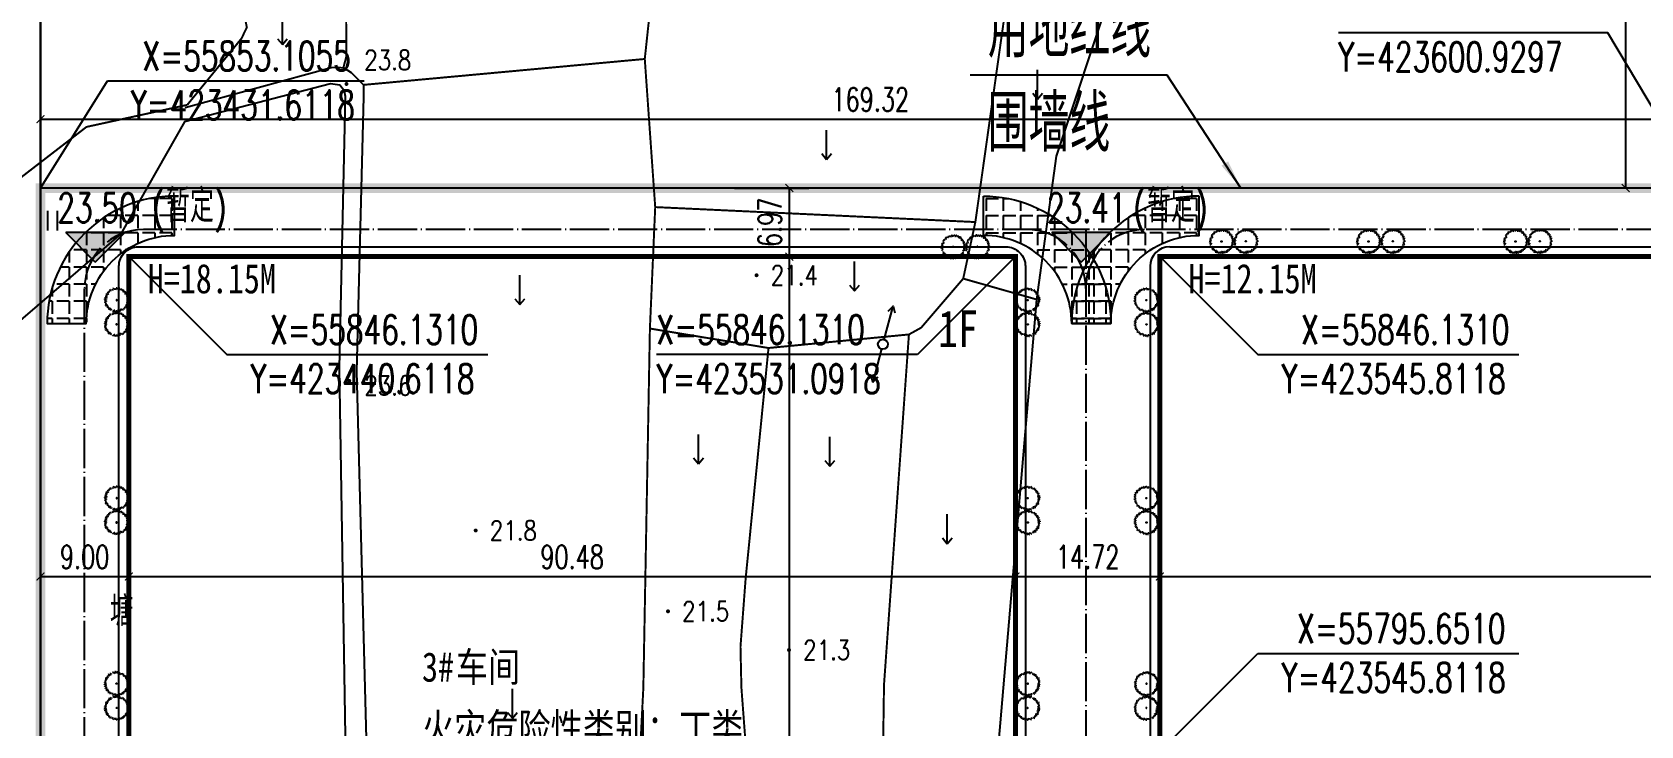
# Model space of a CAD drawing. Header units: millimetres. Extents: x 423323 to 424695, y 55333 to 56284.
# Drawn here: x 423430.8 to 423594.9, y 55798.3 to 55869 of the extents above; entities that cross this region are included whole.
import ezdxf
from ezdxf.enums import TextEntityAlignment as Align

# ---------------------------------------------------------------- set-up
doc = ezdxf.new("R2010")
doc.units = ezdxf.units.MM
doc.header["$LTSCALE"] = 1000
doc.linetypes.add('DASH', pattern=[0.35, 0.25, -0.1])
doc.linetypes.add('DOTE', pattern=[2.42, 2, -0.2, 0.02, -0.2])
for name, color, linetype in [('A绿-1', 82, 'Continuous'), ('DIM_COOR', 3, 'Continuous'), ('DIM_ELEV', 3, 'Continuous'), ('DIM_LEAD', 3, 'Continuous'), ('PUB_DIM', 3, 'Continuous'), ('PUB_TEXT', 7, 'Continuous'), ('地形图', 252, 'Continuous'), ('建设布局', 7, 'Continuous'), ('道路', 4, 'Continuous'), ('道路中心线', 1, 'DOTE')]:
    doc.layers.add(name, color=color, linetype=linetype)
doc.styles.add('_TCH_DIM', font='SIMPLEX', dxfattribs={"bigfont": 'GBCBIG'})
doc.styles.add('_TCH_DIM_T3', font='SIMPLEX', dxfattribs={"width": 0.705882, "bigfont": 'GBCBIG'})
doc.styles.add('HZ', font='rs.shx', dxfattribs={"width": 0.8, "bigfont": 'hztxt.shx'})
doc.styles.add('黑体', font='simhei.ttf', dxfattribs={"width": 0.8, "height": 3.5})
doc.linetypes.add('10421', pattern='A,2,[150,AAA.SHX,S=1,R=0,X=0,Y=1],1e-11', length=2)
doc.linetypes.add('FENCELINE2', pattern='A,0.25,-0.1,[132,ltypeshp.shx,S=0.1,R=0,X=-0.1,Y=0],-0.1,1', length=1.45)
doc.dimstyles.new('_TCH_ARCH_M_M&&1', dxfattribs={"dimtxt": 2.38, "dimasz": 0.8, "dimexe": 2, "dimexo": 2.4, "dimgap": 0.8, "dimtad": 1, "dimzin": 0, "dimdsep": 46, "dimtxsty": '_TCH_DIM_T3', "dimblk": 'ARCHTICK', "dimcen": 0.09, "dimclrt": 7, "dimazin": 2, "dimtfac": 1, "dimtdec": 0, "dimtix": 1, "dimtmove": 2, "dimatfit": 3, "dimfxl": 0, "dimtolj": 1, "dimtzin": 0, "dimarcsym": 0})

# ---------------------------------------------------------------- blocks, each defined once
blk = doc.blocks.new('gc121')
for p, q in [((-0.5, -1), (-0.5, 1)), ((0.5, -1), (0.5, 1))]:
    blk.add_line(p, q)
blk = doc.blocks.new('gc120')
for p, q in [((0, 0), (0, 3)), ((-0.5, 0.6), (0, 0)), ((0, 0), (0.5, 0.6))]:
    blk.add_line(p, q)
blk = doc.blocks.new('gc013b')
at = {"linetype": 'Continuous'}
blk.add_line((0.5, 0), (4, 0), dxfattribs=at)
at = {"linetype": 'Continuous', "flags": 128}
blk.add_lwpolyline([(3.39, 0.35), (4, 0), (3.39, -0.35)], dxfattribs=at)
blk = doc.blocks.new('gc170')
at = {"linetype": 'Continuous'}
blk.add_circle((0, 0), 0.5, dxfattribs=at)
blk = doc.blocks.new('GC200')
at = {"linetype": 'Continuous', "const_width": 0.2, "flags": 128}
blk.add_lwpolyline([(-0.1, 0, 1), (0.1, 0, 1)], format="xyb", close=True, dxfattribs=at)
blk = doc.blocks.new('004')
at = {"layer": 'A绿-1', "color": 0}
for p, q in [((-1068, 284), (-1052, 317)), ((-942, 226), (-1068, 284)), ((-1060, 128), (-1052, 186)), ((-966, 56), (-1060, 128)), ((-1052, 317), (-911, 278)), ((-1052, 186), (-950, 121)), ((-1052, -69), (-1052, 3)), ((-1052, 3), (-966, -3)), ((-982, 428), (-966, 461)), ((-927, 415), (-982, 428)), ((-966, 461), (-864, 454)), ((-966, -3), (-966, 56)), ((-950, 121), (-942, 226)), ((-942, 369), (-927, 415)), ((-887, 324), (-942, 369)), ((-911, 278), (-887, 324)), ((-872, 605), (-895, 533)), ((-895, 533), (-864, 481)), ((-825, 585), (-872, 605)), ((-864, 454), (-840, 461)), ((-793, 644), (-825, 585)), ((-762, 716), (-809, 677)), ((-809, 677), (-793, 644)), ((-699, 834), (-770, 749)), ((-770, 749), (-723, 742)), ((-723, 651), (-762, 716)), ((-723, 742), (-691, 683)), ((-691, 683), (-723, 651)), ((-691, 762), (-699, 834)), ((-534, 794), (-691, 762)), ((-511, 892), (-605, 840)), ((-605, 840), (-534, 794)), ((-456, 866), (-511, 892)), ((-401, 899), (-456, 866)), ((-354, 971), (-440, 997)), ((-440, 997), (-401, 899)), ((-283, 860), (-354, 971)), ((-276, 925), (-283, 860)), ((-244, 925), (-276, 925)), ((-205, 1023), (-268, 997)), ((-268, 997), (-244, 925)), ((-182, 945), (-205, 1023)), ((-134, 964), (-182, 945)), ((70, 1036), (-9, 1030)), ((-9, 1030), (-9, 991)), ((70, 977), (70, 1036)), ((93, 938), (70, 977)), ((132, 906), (93, 938)), ((179, 1023), (132, 906)), ((250, 1017), (179, 1023)), ((266, 945), (250, 1017)), ((321, 912), (266, 945)), ((360, 945), (321, 977)), ((321, 977), (321, 912)), ((360, 847), (360, 945)), ((399, 814), (360, 847)), ((438, 853), (399, 814)), ((478, 827), (438, 853)), ((525, 879), (478, 827)), ((564, 847), (525, 879)), ((532, 768), (564, 847)), ((572, 703), (532, 768)), ((564, 670), (572, 703)), ((595, 638), (564, 670)), ((658, 664), (595, 638)), ((697, 618), (658, 664)), ((744, 670), (697, 618)), ((783, 605), (744, 670)), ((791, 481), (783, 605)), ((830, 500), (791, 481)), ((807, 409), (870, 487)), ((838, 343), (807, 409)), ((870, 487), (830, 500)), ((932, 363), (838, 343)), ((932, 200), (885, 200)), ((885, 200), (909, 160)), ((925, 101), (901, 69)), ((901, 69), (972, 16)), ((909, 278), (964, 311)), ((932, 232), (909, 278)), ((909, 160), (972, 160)), ((972, 160), (925, 101)), ((964, 311), (932, 363)), ((972, 16), (972, -69)), ((-1044, -154), (-1068, -193)), ((-1068, -193), (-1029, -219)), ((-989, -108), (-1052, -69)), ((-982, -173), (-1044, -154)), ((-1029, -219), (-1005, -166)), ((-1013, -278), (-989, -258)), ((-997, -310), (-1013, -278)), ((-919, -356), (-997, -310)), ((-974, -173), (-989, -108)), ((-989, -258), (-950, -278)), ((-934, -180), (-974, -173)), ((-950, -278), (-927, -251)), ((-942, -526), (-927, -480)), ((-864, -500), (-942, -526)), ((-927, -251), (-934, -180)), ((-927, -480), (-887, -441)), ((-887, -441), (-919, -356)), ((-887, -585), (-840, -533)), ((-848, -644), (-887, -585)), ((-840, -533), (-864, -500)), ((-801, -585), (-848, -644)), ((-762, -618), (-801, -585)), ((-636, -729), (-715, -657)), ((-683, -788), (-636, -729)), ((-629, -853), (-683, -788)), ((-574, -801), (-629, -853)), ((-401, -853), (-574, -801)), ((-425, -944), (-401, -853)), ((-385, -964), (-425, -944)), ((-338, -944), (-385, -964)), ((-299, -944), (-338, -944)), ((-260, -1010), (-299, -944)), ((-229, -912), (-260, -1010)), ((-182, -912), (-229, -912)), ((-189, -1010), (-182, -912)), ((-127, -1023), (-189, -1010)), ((-119, -938), (-127, -1023)), ((-56, -958), (-119, -938)), ((-56, -1010), (-56, -958)), ((-17, -997), (-56, -1010)), ((70, -1016), (-17, -997)), ((109, -925), (70, -951)), ((70, -951), (70, -1016)), ((132, -1023), (109, -925)), ((195, -997), (132, -1023)), ((226, -944), (164, -944)), ((164, -944), (195, -997)), ((250, -984), (226, -944)), ((297, -964), (250, -984)), ((297, -833), (274, -918)), ((274, -918), (297, -964)), ((328, -912), (297, -833)), ((360, -918), (328, -912)), ((383, -892), (360, -918)), ((407, -866), (383, -892)), ((438, -873), (407, -866)), ((423, -886), (438, -873)), ((454, -918), (423, -886)), ((470, -807), (446, -801)), ((446, -801), (485, -853)), ((564, -853), (454, -918)), ((509, -794), (470, -807)), ((485, -853), (548, -833)), ((556, -735), (493, -761)), ((493, -761), (509, -794)), ((548, -833), (564, -853)), ((650, -794), (556, -735)), ((674, -761), (650, -794)), ((705, -637), (666, -683)), ((666, -683), (674, -761)), ((760, -650), (705, -637)), ((783, -618), (760, -650)), ((776, -513), (768, -552)), ((768, -552), (830, -585)), ((799, -448), (776, -513)), ((807, -618), (783, -618)), ((815, -493), (799, -448)), ((830, -585), (807, -618)), ((862, -474), (815, -493)), ((870, -278), (846, -336)), ((846, -336), (885, -435)), ((885, -435), (862, -474)), ((948, -310), (870, -278)), ((972, -69), (901, -95)), ((901, -95), (901, -180)), ((901, -180), (948, -219)), ((948, -219), (972, -271)), ((972, -271), (948, -310))]:
    blk.add_line(p, q, dxfattribs=at)
blk.add_circle((-32, 10), 31.3, dxfattribs=at)
blk = doc.blocks.new('_ArchTick')
at = {"color": 0, "linetype": 'ByBlock', "const_width": 0.15}
blk.add_lwpolyline([(-0.5, -0.5), (0.5, 0.5)], dxfattribs=at)
blk = doc.blocks.new('*D78')
at = {"layer": 'Defpoints', "color": 0}
for p in [(423440.61, 55813.5), (423431.61, 55805.87), (423440.61, 55805.87)]:
    blk.add_point(p, dxfattribs=at)
at = {"layer": 'PUB_DIM', "color": 0, "lineweight": -2}
for p, q in [((423431.61, 55808.27), (423431.61, 55815.5)), ((423440.61, 55808.27), (423440.61, 55815.5)), ((423431.61, 55813.5), (423440.61, 55813.5))]:
    blk.add_line(p, q, dxfattribs=at)
at = {"layer": 'PUB_DIM', "color": 0, "lineweight": -2, "xscale": 0.8, "yscale": 0.8, "zscale": 0.8, "rotation": 180}
blk.add_blockref('_ArchTick', (423431.61, 55813.5), dxfattribs=at)
at = {"layer": 'PUB_DIM', "color": 0, "lineweight": -2, "xscale": 0.8, "yscale": 0.8, "zscale": 0.8}
blk.add_blockref('_ArchTick', (423440.61, 55813.5), dxfattribs=at)
at = {"layer": 'PUB_DIM', "color": 7, "insert": (423436.11, 55815.49), "char_height": 2.38, "attachment_point": 5, "style": '_TCH_DIM_T3'}
blk.add_mtext('\\A1;9.00', dxfattribs=at)
blk = doc.blocks.new('*D79')
at = {"layer": 'Defpoints', "color": 0}
for p in [(423531.09, 55813.5), (423440.61, 55805.87), (423531.09, 55805.87)]:
    blk.add_point(p, dxfattribs=at)
at = {"layer": 'PUB_DIM', "color": 0, "lineweight": -2}
for p, q in [((423440.61, 55808.27), (423440.61, 55815.5)), ((423531.09, 55808.27), (423531.09, 55815.5)), ((423440.61, 55813.5), (423531.09, 55813.5))]:
    blk.add_line(p, q, dxfattribs=at)
at = {"layer": 'PUB_DIM', "color": 0, "lineweight": -2, "xscale": 0.8, "yscale": 0.8, "zscale": 0.8, "rotation": 180}
blk.add_blockref('_ArchTick', (423440.61, 55813.5), dxfattribs=at)
at = {"layer": 'PUB_DIM', "color": 0, "lineweight": -2, "xscale": 0.8, "yscale": 0.8, "zscale": 0.8}
blk.add_blockref('_ArchTick', (423531.09, 55813.5), dxfattribs=at)
at = {"layer": 'PUB_DIM', "color": 7, "insert": (423485.85, 55815.49), "char_height": 2.38, "attachment_point": 5, "style": '_TCH_DIM_T3'}
blk.add_mtext('\\A1;90.48', dxfattribs=at)
blk = doc.blocks.new('*D80')
at = {"layer": 'Defpoints', "color": 0}
for p in [(423545.81, 55813.5), (423531.09, 55805.87), (423545.81, 55805.87)]:
    blk.add_point(p, dxfattribs=at)
at = {"layer": 'PUB_DIM', "color": 0, "lineweight": -2}
for p, q in [((423531.09, 55808.27), (423531.09, 55815.5)), ((423545.81, 55808.27), (423545.81, 55815.5)), ((423531.09, 55813.5), (423545.81, 55813.5))]:
    blk.add_line(p, q, dxfattribs=at)
at = {"layer": 'PUB_DIM', "color": 0, "lineweight": -2, "xscale": 0.8, "yscale": 0.8, "zscale": 0.8, "rotation": 180}
blk.add_blockref('_ArchTick', (423531.09, 55813.5), dxfattribs=at)
at = {"layer": 'PUB_DIM', "color": 0, "lineweight": -2, "xscale": 0.8, "yscale": 0.8, "zscale": 0.8}
blk.add_blockref('_ArchTick', (423545.81, 55813.5), dxfattribs=at)
at = {"layer": 'PUB_DIM', "color": 7, "insert": (423538.45, 55815.49), "char_height": 2.38, "attachment_point": 5, "style": '_TCH_DIM_T3'}
blk.add_mtext('\\A1;14.72', dxfattribs=at)
blk = doc.blocks.new('*D81')
at = {"layer": 'Defpoints', "color": 0}
for p in [(423709.1, 55813.5), (423545.81, 55805.87), (423709.1, 55805.87)]:
    blk.add_point(p, dxfattribs=at)
at = {"layer": 'PUB_DIM', "color": 0, "lineweight": -2}
for p, q in [((423545.81, 55808.27), (423545.81, 55815.5)), ((423709.1, 55808.27), (423709.1, 55815.5)), ((423545.81, 55813.5), (423709.1, 55813.5))]:
    blk.add_line(p, q, dxfattribs=at)
at = {"layer": 'PUB_DIM', "color": 0, "lineweight": -2, "xscale": 0.8, "yscale": 0.8, "zscale": 0.8, "rotation": 180}
blk.add_blockref('_ArchTick', (423545.81, 55813.5), dxfattribs=at)
at = {"layer": 'PUB_DIM', "color": 0, "lineweight": -2, "xscale": 0.8, "yscale": 0.8, "zscale": 0.8}
blk.add_blockref('_ArchTick', (423709.1, 55813.5), dxfattribs=at)
at = {"layer": 'PUB_DIM', "color": 7, "insert": (423627.45, 55815.49), "char_height": 2.38, "attachment_point": 5, "style": '_TCH_DIM_T3'}
blk.add_mtext('\\A1;163.28', dxfattribs=at)
blk = doc.blocks.new('*D84')
at = {"layer": 'Defpoints', "color": 0}
for p in [(423500.01, 55846.13), (423508.01, 55846.13), (423500.01, 55718.65)]:
    blk.add_point(p, dxfattribs=at)
at = {"layer": 'PUB_DIM', "color": 0, "lineweight": -2}
for p, q in [((423502.41, 55846.13), (423510.01, 55846.13)), ((423508.01, 55718.65), (423508.01, 55846.13)), ((423502.41, 55718.65), (423510.01, 55718.65))]:
    blk.add_line(p, q, dxfattribs=at)
at = {"layer": 'PUB_DIM', "color": 0, "lineweight": -2, "xscale": 0.8, "yscale": 0.8, "zscale": 0.8}
for p, rotation in [((423508.01, 55846.13), 90), ((423508.01, 55718.65), 270)]:
    blk.add_blockref('_ArchTick', p, dxfattribs=dict(at, rotation=rotation))
at = {"layer": 'PUB_DIM', "color": 7, "insert": (423506.02, 55782.39), "char_height": 2.38, "attachment_point": 5, "rotation": 90, "style": '_TCH_DIM_T3'}
blk.add_mtext('\\A1;127.48', dxfattribs=at)
blk = doc.blocks.new('*D85')
at = {"layer": 'Defpoints', "color": 0}
for p in [(423500.01, 55853.11), (423508.01, 55853.11), (423500.01, 55846.13)]:
    blk.add_point(p, dxfattribs=at)
at = {"layer": 'PUB_DIM', "color": 0, "lineweight": -2}
for p, q in [((423502.41, 55853.11), (423510.01, 55853.11)), ((423508.01, 55846.13), (423508.01, 55853.11)), ((423502.41, 55846.13), (423510.01, 55846.13))]:
    blk.add_line(p, q, dxfattribs=at)
at = {"layer": 'PUB_DIM', "color": 0, "lineweight": -2, "xscale": 0.8, "yscale": 0.8, "zscale": 0.8}
for p, rotation in [((423508.01, 55853.11), 90), ((423508.01, 55846.13), 270)]:
    blk.add_blockref('_ArchTick', p, dxfattribs=dict(at, rotation=rotation))
at = {"layer": 'PUB_DIM', "color": 7, "insert": (423506.02, 55849.62), "char_height": 2.38, "attachment_point": 5, "rotation": 90, "style": '_TCH_DIM_T3'}
blk.add_mtext('\\A1;6.97', dxfattribs=at)
blk = doc.blocks.new('*D125')
at = {"layer": 'Defpoints', "color": 0}
for p in [(423593.34, 56107.48), (423600.93, 56107.48), (423600.93, 55853.11)]:
    blk.add_point(p, dxfattribs=at)
at = {"layer": 'PUB_DIM', "color": 0, "lineweight": -2}
for p, q in [((423598.53, 56107.48), (423591.34, 56107.48)), ((423593.34, 55853.11), (423593.34, 56107.48)), ((423598.53, 55853.11), (423591.34, 55853.11))]:
    blk.add_line(p, q, dxfattribs=at)
at = {"layer": 'PUB_DIM', "color": 0, "lineweight": -2, "xscale": 0.8, "yscale": 0.8, "zscale": 0.8}
for p, rotation in [((423593.34, 56107.48), 90), ((423593.34, 55853.11), 270)]:
    blk.add_blockref('_ArchTick', p, dxfattribs=dict(at, rotation=rotation))
at = {"layer": 'PUB_DIM', "color": 7, "insert": (423591.35, 55980.29), "char_height": 2.38, "attachment_point": 5, "rotation": 90, "style": '_TCH_DIM_T3'}
blk.add_mtext('\\A1;254.37', dxfattribs=at)
blk = doc.blocks.new('*D130')
at = {"layer": 'Defpoints', "color": 0}
for p in [(423421.95, 55853.11), (423431.61, 55853.11), (423431.61, 55713.17)]:
    blk.add_point(p, dxfattribs=at)
at = {"layer": 'PUB_DIM', "color": 0, "lineweight": -2}
for p, q in [((423429.21, 55853.11), (423419.95, 55853.11)), ((423421.95, 55713.17), (423421.95, 55853.11)), ((423429.21, 55713.17), (423419.95, 55713.17))]:
    blk.add_line(p, q, dxfattribs=at)
at = {"layer": 'PUB_DIM', "color": 0, "lineweight": -2, "xscale": 0.8, "yscale": 0.8, "zscale": 0.8}
for p, rotation in [((423421.95, 55853.11), 90), ((423421.95, 55713.17), 270)]:
    blk.add_blockref('_ArchTick', p, dxfattribs=dict(at, rotation=rotation))
at = {"layer": 'PUB_DIM', "color": 7, "insert": (423419.96, 55783.14), "char_height": 2.38, "attachment_point": 5, "rotation": 90, "style": '_TCH_DIM_T3'}
blk.add_mtext('\\A1;139.93', dxfattribs=at)
blk = doc.blocks.new('*D131')
at = {"layer": 'Defpoints', "color": 0}
for p in [(423600.93, 55860.15), (423431.61, 55853.11), (423600.93, 55853.11)]:
    blk.add_point(p, dxfattribs=at)
at = {"layer": 'PUB_DIM', "color": 0, "lineweight": -2}
for p, q in [((423431.61, 55855.51), (423431.61, 55862.15)), ((423600.93, 55855.51), (423600.93, 55862.15)), ((423431.61, 55860.15), (423600.93, 55860.15))]:
    blk.add_line(p, q, dxfattribs=at)
at = {"layer": 'PUB_DIM', "color": 0, "lineweight": -2, "xscale": 0.8, "yscale": 0.8, "zscale": 0.8, "rotation": 180}
blk.add_blockref('_ArchTick', (423431.61, 55860.15), dxfattribs=at)
at = {"layer": 'PUB_DIM', "color": 0, "lineweight": -2, "xscale": 0.8, "yscale": 0.8, "zscale": 0.8}
blk.add_blockref('_ArchTick', (423600.93, 55860.15), dxfattribs=at)
at = {"layer": 'PUB_DIM', "color": 7, "insert": (423516.27, 55862.14), "char_height": 2.38, "attachment_point": 5, "style": '_TCH_DIM_T3'}
blk.add_mtext('\\A1;169.32', dxfattribs=at)

msp = doc.modelspace()

# ---------------------------------------------------------------- hatches: boundary and pattern name
at = {"linetype": 'ByBlock'}
h = msp.add_hatch(dxfattribs=at)
h.set_pattern_fill('ANGLE', color=250, scale=0.5, angle=-20.77743, style=0)
h.set_pattern_definition([(270, (423436.286, 55834.5805), (-1.74625, 1e-09), [1.27, -0.47625]), (180, (423436.286, 55834.5805), (1e-09, 1.74625), [1.27, -0.47625])])
h.paths.add_polyline_path([(423432.286, 55839.288, -0.4142136), (423445.286, 55852.288), (423445.286, 55848.288, 0.4142136), (423436.286, 55839.288)])
h = msp.add_hatch(dxfattribs=at)
h.set_pattern_fill('ANGLE', color=250, scale=0.5, angle=-20.77743, style=0)
h.set_pattern_definition([(270, (423536.8143, 55834.5805), (1.74625, 1e-09), [1.27, -0.47625]), (3e-08, (423536.8143, 55834.5805), (-1e-09, 1.74625), [1.27, -0.47625])])
h.paths.add_polyline_path([(423540.814, 55839.288, 0.4142136), (423527.814, 55852.288), (423527.814, 55848.288, -0.4142136), (423536.814, 55839.288)])
h = msp.add_hatch(dxfattribs=at)
h.set_pattern_fill('ANGLE', color=250, scale=0.5, angle=-20.77743, style=0)
h.set_pattern_definition([(270, (423540.8143, 55834.5805), (-1.74625, 1e-09), [1.27, -0.47625]), (180, (423540.8143, 55834.5805), (1e-09, 1.74625), [1.27, -0.47625])])
h.paths.add_polyline_path([(423536.814, 55839.288, -0.4142136), (423549.814, 55852.288), (423549.814, 55848.288, 0.4142136), (423540.814, 55839.288)])
at = {"layer": 'DIM_ELEV'}
for points in [[(423437.202, 55845.565), (423440.202, 55848.565), (423434.202, 55848.565)], [(423537.797, 55845.565), (423540.797, 55848.565), (423534.797, 55848.565)]]:
    msp.add_hatch(color=256, dxfattribs=at).paths.add_polyline_path(points)

# ---------------------------------------------------------------- linework, layer by layer
at = {"color": 1, "linetype": 'DASH', "ltscale": 0.02, "const_width": 1}
msp.add_lwpolyline([(423795.015, 55713.137), (423431.612, 55713.172), (423431.612, 55853.106), (423600.93, 55853.106), (423600.93, 56107.48), (423785.939, 56107.48), (423795.015, 56099.312), (423795.015, 55713.137)], dxfattribs=at)
at = {"linetype": 'FENCELINE2', "ltscale": 0.005, "const_width": 0.1}
msp.add_lwpolyline([(423795.015, 55713.137), (423431.612, 55713.172), (423431.612, 55853.106), (423600.93, 55853.106), (423600.93, 56107.48), (423785.939, 56107.48), (423795.015, 56099.312), (423795.015, 55978.692)], dxfattribs=at)
at = {"linetype": 'ByBlock'}
for points in [[(423445.286, 55852.288, 0.4142136), (423432.286, 55839.288), (423436.286, 55839.288, -0.4142136), (423445.286, 55848.288), (423445.286, 55852.288)], [(423527.814, 55852.288, -0.4142136), (423540.814, 55839.288), (423536.814, 55839.288, 0.4142136), (423527.814, 55848.288), (423527.814, 55852.288)], [(423549.814, 55852.288, 0.4142136), (423536.814, 55839.288), (423540.814, 55839.288, -0.4142136), (423549.814, 55848.288), (423549.814, 55852.288)]]:
    msp.add_lwpolyline(points, format="xyb", dxfattribs=at)
at = {"ltscale": 0.5, "const_width": 0.5}
msp.add_lwpolyline([(423440.612, 55846.131), (423531.092, 55846.131), (423531.092, 55718.651), (423440.612, 55718.651)], close=True, dxfattribs=at)
msp.add_lwpolyline([(423709.095, 55795.651), (423709.095, 55846.131), (423545.812, 55846.131), (423545.812, 55795.651), (423709.095, 55795.651)], dxfattribs=at)
at = {"layer": 'DIM_COOR', "color": 3}
for p, q in [((423591.524, 55868.946), (423564.024, 55868.946)), ((423600.93, 55853.106), (423591.524, 55868.946)), ((423431.612, 55853.106), (423438.453, 55864.041)), ((423438.453, 55864.041), (423464.633, 55864.041)), ((423440.612, 55846.131), (423450.612, 55836.131)), ((423531.092, 55846.131), (423521.092, 55836.131)), ((423545.812, 55846.131), (423555.812, 55836.131)), ((423450.612, 55836.131), (423477.232, 55836.131)), ((423521.092, 55836.131), (423494.472, 55836.131)), ((423555.812, 55836.131), (423582.432, 55836.131)), ((423545.812, 55795.651), (423555.812, 55805.651)), ((423555.812, 55805.651), (423582.432, 55805.651))]:
    msp.add_line(p, q, dxfattribs=at)
at = {"layer": 'DIM_ELEV'}
for p, q in [((423437.202, 55845.565), (423434.202, 55848.565)), ((423440.202, 55848.565), (423434.202, 55848.565)), ((423437.202, 55845.565), (423440.202, 55848.565)), ((423537.797, 55845.565), (423534.797, 55848.565)), ((423540.797, 55848.565), (423534.797, 55848.565)), ((423537.797, 55845.565), (423540.797, 55848.565))]:
    msp.add_line(p, q, dxfattribs=at)
at = {"layer": 'DIM_LEAD'}
for p, q in [((423546.543, 55864.614), (423526.451, 55864.614)), ((423554.085, 55853.106), (423546.543, 55864.614))]:
    msp.add_line(p, q, dxfattribs=at)
msp.add_lwpolyline([(423554.085, 55853.106, 0, 0.8, 0), (423552.441, 55855.615, 0, 0, 0)], format="xyseb", dxfattribs=at)
at = {"layer": '地形图', "color": 250, "linetype": 'Continuous', "const_width": 0.2, "flags": 128}
for points in [[(423461.019, 55881.396), (423461.206, 55881.156), (423462.228, 55879.159), (423462.503, 55877.329), (423462.762, 55874.997), (423462.82, 55866.569), (423462.526, 55865.436)], [(423494.866, 55881.325), (423493.26, 55866.276), (423494.325, 55851.171), (423493.784, 55838.784), (423493.114, 55802.147), (423491.84, 55776.89)], [(423527.088, 55881.258), (423529.273, 55877.157), (423529.985, 55873.945), (423530.013, 55871.054), (423526.987, 55849.646), (423525.75, 55843.877), (423521.457, 55838.872), (423520.21, 55838.182), (423517.667, 55802.456), (423517.155, 55767.107), (423516.882, 55766.092), (423515.783, 55763.714)], [(423446.584, 55861.596), (423452.122, 55868.372), (423452.66, 55869.498), (423452.405, 55870.767), (423447.074, 55879.952), (423447.116, 55880.881)], [(423464.559, 55863.634), (423493.26, 55866.276)], [(423494.325, 55851.171), (423526.987, 55849.646)], [(423525.75, 55843.877), (423533.229, 55841.754)], [(423520.21, 55838.182), (423505.884, 55836.802), (423493.784, 55838.784)], [(423505.884, 55836.802), (423503.549, 55813.263), (423503.025, 55806.344), (423503.118, 55802.178), (423504.231, 55787.343)]]:
    msp.add_lwpolyline(points, dxfattribs=at)
at = {"layer": '地形图', "color": 250, "linetype": 'Continuous', "flags": 128}
for points in [[(423540.841, 55873.267), (423535.246, 55856.353), (423533.229, 55841.754), (423528.478, 55786.297)], [(423463.205, 55768.034), (423462.106, 55834.773), (423462.744, 55862.456), (423462.61, 55862.991), (423462.135, 55863.601), (423461.185, 55863.737), (423446.285, 55859.881), (423439.815, 55848.452), (423428.342, 55838.589)]]:
    msp.add_lwpolyline(points, dxfattribs=at)
at = {"layer": '地形图', "color": 250, "linetype": '10421'}
msp.add_lwpolyline([(423446.38, 55861.335), (423461.252, 55865.408), (423461.989, 55865.444), (423462.556, 55865.384), (423463.289, 55864.892), (423463.887, 55864.322), (423464.559, 55863.634), (423464.572, 55862.418), (423463.834, 55834.42), (423465.162, 55784.055), (423464.967, 55765.824)], dxfattribs=at)
at = {"layer": '地形图', "color": 250, "linetype": 'Continuous', "const_width": 0.2}
msp.add_lwpolyline([(423446.584, 55861.596), (423436.299, 55859.346), (423413.179, 55841.513), (423400.885, 55833.629), (423400.885, 55833.629)], dxfattribs=at)
at = {"layer": '建设布局', "color": 1, "linetype": 'Continuous', "flags": 128}
for points in [[(423431.612, 55595.771), (423431.612, 56107.48)], [(423431.612, 55595.771), (423431.612, 56107.48)], [(423342.152, 56100.98), (423431.612, 56100.98), (423431.612, 55595.771), (423342.152, 55595.771)], [(423342.152, 56100.98), (423431.612, 56100.98), (423431.612, 55595.771), (423342.152, 55595.771)]]:
    msp.add_lwpolyline(points, dxfattribs=at)
msp.add_lwpolyline([(423516.312, 56107.48), (423600.93, 56107.48), (423600.93, 55853.106), (423431.612, 55853.106), (423431.612, 55949.98), (423516.312, 55949.98)], close=True, dxfattribs=at)
msp.add_lwpolyline([(423516.312, 56107.48), (423600.93, 56107.48), (423600.93, 55853.106), (423431.612, 55853.106), (423431.612, 55949.98), (423516.312, 55949.98)], close=True, dxfattribs=at)
at = {"layer": '道路', "color": 4}
for p, q in [((423546.812, 55847.131), (423709.095, 55847.131)), ((423544.812, 55845.131), (423544.812, 55796.151))]:
    msp.add_line(p, q, dxfattribs=at)
msp.add_lwpolyline([(423440.612, 55720.651), (423439.612, 55720.651), (423439.612, 55845.131, -0.4142136), (423441.612, 55847.131), (423530.092, 55847.131, -0.4142136), (423532.092, 55845.131), (423532.092, 55718.651), (423531.092, 55718.651)], format="xyb", dxfattribs=at)
msp.add_arc((423546.812, 55845.131), 2, 90, 180, dxfattribs=at)
at = {"layer": '道路中心线', "color": 1, "linetype": 'DOTE', "ltscale": 0.002}
for p, q in [((423597.43, 55848.88), (423442.112, 55848.88)), ((423538.252, 55848.88), (423538.252, 55715.663)), ((423436.112, 55721.663), (423436.112, 55842.88))]:
    msp.add_line(p, q, dxfattribs=at)
for centre, start, end in [((423442.112, 55842.88), 90, 180), ((423532.252, 55842.88), 0, 90), ((423544.252, 55842.88), 90, 180)]:
    msp.add_arc(centre, 6, start, end, dxfattribs=at)

# ---------------------------------------------------------------- block references
at = {"layer": 'A绿-1', "yscale": 0.00116705121472478, "zscale": -0.00116705121472478}
for p, xscale, rotation in [((423524.713, 55847.16), 0.001167051214724779, 110.3603193262186), ((423527.191, 55847.174), 0.001167051214724779, 110.3603193262186), ((423552.094, 55847.708), 0.001167051214724779, 110.3603193262186), ((423554.572, 55847.722), 0.001167051214724779, 110.3603193262186), ((423567.094, 55847.708), 0.001167051214724779, 110.3603193262186), ((423569.572, 55847.722), 0.001167051214724779, 110.3603193262186), ((423582.094, 55847.708), 0.001167051214724779, 110.3603193262186), ((423584.572, 55847.722), 0.001167051214724779, 110.3603193262186), ((423439.423, 55841.684), -0.001167051214724779, 159.6396806737815), ((423532.28, 55841.684), 0.001167051214724779, 200.3603193262186), ((423544.392, 55841.684), 0.001167051214724779, 200.3603193262186), ((423439.409, 55839.206), -0.001167051214724779, 159.6396806737815), ((423532.294, 55839.206), 0.001167051214724779, 200.3603193262186), ((423544.406, 55839.206), 0.001167051214724779, 200.3603193262186), ((423439.423, 55821.481), -0.001167051214724779, 159.6396806737815), ((423532.28, 55821.481), 0.001167051214724779, 200.3603193262186), ((423544.392, 55821.481), 0.001167051214724779, 200.3603193262186), ((423439.409, 55819.003), -0.001167051214724779, 159.6396806737815), ((423532.294, 55819.003), 0.001167051214724779, 200.3603193262186), ((423544.406, 55819.003), 0.001167051214724779, 200.3603193262186), ((423439.409, 55802.576), 0.001167051214724779, 20.36031932621859), ((423532.294, 55802.576), -0.001167051214724779, 339.6396806737815), ((423544.406, 55802.576), -0.001167051214724779, 339.6396806737815), ((423439.423, 55800.098), 0.001167051214724779, 20.36031932621859), ((423532.28, 55800.098), -0.001167051214724779, 339.6396806737815), ((423544.392, 55800.098), -0.001167051214724779, 339.6396806737815)]:
    msp.add_blockref('004', p, dxfattribs=dict(at, xscale=xscale, rotation=rotation))
at = {"layer": '地形图', "color": 250, "linetype": 'Continuous'}
for name, p in [('gc120', (423456.288, 55867.746)), ('gc120', (423533.335, 55862.178)), ('GC200', (423462.829, 55863.725, 23.8)), ('gc120', (423511.817, 55856.033)), ('gc121', (423432.845, 55849.797)), ('gc120', (423514.663, 55842.623)), ('gc120', (423480.511, 55841.226)), ('GC200', (423504.665, 55844.221, 21.416)), ('gc170', (423517.552, 55837.188)), ('GC200', (423463.114, 55833.455, 23.6)), ('gc120', (423498.736, 55824.993)), ('gc120', (423512.136, 55824.735)), ('gc120', (423524.121, 55816.843)), ('GC200', (423476.008, 55818.193, 21.776)), ('GC200', (423495.627, 55809.95, 21.476)), ('GC200', (423507.974, 55806.002, 21.326)), ('gc120', (423479.752, 55799.039))]:
    msp.add_blockref(name, p, dxfattribs=at)
for rotation in [75.01759413907826, 255.2925761223807]:
    msp.add_blockref('gc013b', (423517.552, 55837.188), dxfattribs=dict(at, rotation=rotation))

# ---------------------------------------------------------------- texts
at = {"layer": 'PUB_TEXT', "style": '_TCH_DIM'}
for s, height, p in [('用地红线', 5.7872, (423528.251, 55866.414)), ('围墙线', 5.7872, (423528.251, 55856.814)), ('暂定', 3.3759, (423444.432, 55849.615)), ('暂定', 3.3759, (423544.509, 55849.615))]:
    msp.add_text(s, height=height, dxfattribs=at).set_placement(p)
at = {"layer": 'PUB_TEXT'}
for s, height, style, width, p in [('X=55853.1055', 2.975, '_TCH_DIM', 0.705882, (423442.033, 55865.091)), ('Y=423600.9297', 2.975, '_TCH_DIM', 0.705882, (423564.024, 55865.004)), ('Y=423431.6118', 2.975, '_TCH_DIM', 0.705882, (423440.833, 55860.099)), ('(', 2.975, '_TCH_DIM', 0.705882, (423443.032, 55849.615)), (')', 2.975, '_TCH_DIM', 0.705882, (423449.347, 55849.615)), ('(', 2.975, '_TCH_DIM', 0.705882, (423543.109, 55849.615)), (')', 2.975, '_TCH_DIM', 0.705882, (423549.424, 55849.615)), ('23.50', 2.975, '_TCH_DIM', 0.705882, (423433.332, 55849.615)), ('23.41', 2.975, '_TCH_DIM', 0.705882, (423534.309, 55849.615)), ('H=18.15M', 3.0042, '黑体', 0.8, (423442.547, 55842.377)), ('H=12.15M', 3.0042, '黑体', 0.8, (423548.729, 55842.377)), ('X=55846.1310', 2.975, '_TCH_DIM', 0.705882, (423455.032, 55837.181)), ('X=55846.1310', 2.975, '_TCH_DIM', 0.705882, (423494.472, 55837.181)), ('1F', 3.7553, '黑体', 0.8, (423523.177, 55836.898)), ('X=55846.1310', 2.975, '_TCH_DIM', 0.705882, (423560.232, 55837.181)), ('Y=423440.6118', 2.975, '_TCH_DIM', 0.705882, (423453.032, 55832.189)), ('Y=423531.0918', 2.975, '_TCH_DIM', 0.705882, (423494.472, 55832.189)), ('Y=423545.8118', 2.975, '_TCH_DIM', 0.705882, (423558.232, 55832.189)), ('X=55795.6510', 2.975, '_TCH_DIM', 0.705882, (423559.832, 55806.701)), ('3#', 3.0042, '黑体', 0.8, (423470.534, 55802.771)), ('车间', 3.0042, '黑体', 0.8, (423473.99, 55802.771)), ('Y=423545.8118', 2.975, '_TCH_DIM', 0.705882, (423558.232, 55801.709)), ('火灾危险性类别：丁类', 3.0042, '黑体', 0.8, (423470.534, 55796.536))]:
    msp.add_text(s, height=height, dxfattribs=dict(at, style=style, width=width)).set_placement(p)
at = {"layer": '地形图', "color": 250, "linetype": 'Continuous', "style": 'HZ', "width": 0.8}
for s, height, p in [('23.8', 2, (423467.042, 55866.158)), ('21.4', 2, (423508.515, 55844.221)), ('23.6', 2, (423467.053, 55832.976)), ('21.8', 2, (423479.858, 55818.193)), ('塘', 3, (423439.895, 55810.134)), ('21.5', 2, (423499.477, 55809.95)), ('21.3', 2, (423511.824, 55806.002))]:
    msp.add_text(s, height=height, dxfattribs=at).set_placement(p, align=Align.MIDDLE)

# ---------------------------------------------------------------- dimensions: what is measured, and where the dimension line sits
at = {"layer": 'PUB_DIM'}
for p1, p2, distance, text, picture, middle in [((423600.93, 55853.106), (423600.93, 56107.48), 7.587, '254.37', '*D125', (423591.352, 55980.293)), ((423431.612, 55853.106), (423600.93, 55853.106), 7.046, '169.32', '*D131', (423516.271, 55862.142)), ((423431.612, 55713.172), (423431.612, 55853.106), 9.665, '139.93', '*D130', (423419.956, 55783.139)), ((423500.012, 55846.131), (423500.012, 55853.106), -8, '6.97', '*D85', (423506.022, 55849.618)), ((423500.012, 55718.651), (423500.012, 55846.131), -8, '127.48', '*D84', (423506.022, 55782.391)), ((423431.612, 55805.874), (423440.612, 55805.874), 7.624, '9.00', '*D78', (423436.112, 55815.488)), ((423440.612, 55805.874), (423531.092, 55805.874), 7.624, '90.48', '*D79', (423485.852, 55815.488)), ((423531.092, 55805.874), (423545.812, 55805.874), 7.624, '14.72', '*D80', (423538.452, 55815.488)), ((423545.812, 55805.874), (423709.095, 55805.874), 7.624, '163.28', '*D81', (423627.453, 55815.488))]:
    dim = msp.add_aligned_dim(p1=p1, p2=p2, distance=distance, text=text, dimstyle='_TCH_ARCH_M_M&&1', dxfattribs=at)
    dim.commit()
    dim.dimension.update_dxf_attribs({"geometry": picture, "text_midpoint": middle})

doc.saveas('drawing.dxf')
